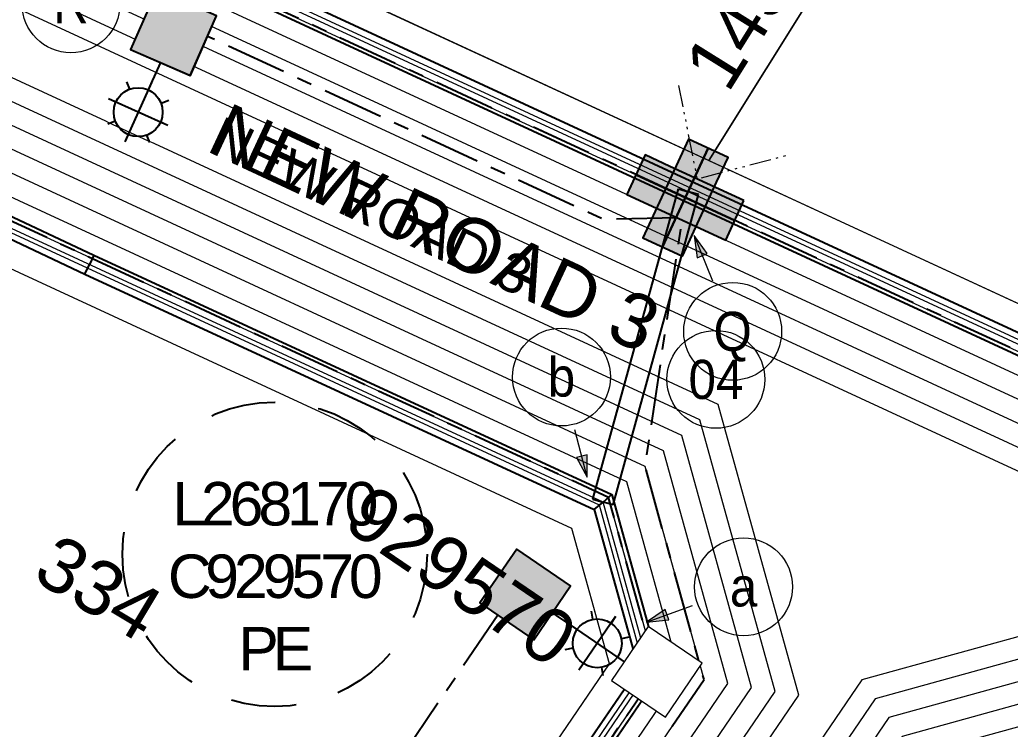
# Model space of a CAD drawing. Header units: metres. Extents: x 264965 to 265706, y 6180501 to 6181430.
# Drawn here: x 265519.85 to 265565.38, y 6181113.31 to 6181145.93 of the extents above; entities that cross this region are included whole.
import ezdxf
from ezdxf.enums import TextEntityAlignment as Align

# ---------------------------------------------------------------- set-up
doc = ezdxf.new("R2010")
doc.units = ezdxf.units.M
for name, pattern in [('Cable Exist UG', [7, 4, -1, 1, -1]), ('Dash', [5, 3, -2]), ('PHANTOM2', [4.45, 2, -0.5, 0.15, -0.5, 0.15, -0.5, 0.15, -0.5])]:
    doc.linetypes.add(name, pattern=pattern)
doc.layers.get('0').update_dxf_attribs({"color": 6})
for name, color, linetype, lineweight in [('_User Miscellaneous1', 30, 'Continuous', 13), ('_User Miscellaneous10', 241, 'Continuous', 13), ('_User Miscellaneous6', 231, 'Continuous', 13), ('_User Miscellaneous8', 196, 'Continuous', 13), ('_User_HV_Exist', 1, 'Continuous', 25), ('_User_LV_Exist', 5, 'Continuous', 25), ('_User_SL_Exist', 4, 'Continuous', 25), ('Cadastre Developer_SP_NEW', 92, 'Continuous', 15)]:
    doc.layers.add(name, color=color, linetype=linetype, lineweight=lineweight)
doc.layers.add('_User Miscellaneous12', color=252, linetype='Continuous', lineweight=13, plot=False, transparency=0.5)
doc.layers.add('UG_Details_SP_MISC', color=7, linetype='Continuous')
doc.styles.add('ARIAL', font='arial.ttf', dxfattribs={"height": 2})
doc.styles.add('COLUMN_LABEL', font='arial.ttf', dxfattribs={"height": 2})
doc.styles.add('POLE_LABEL', font='arial.ttf', dxfattribs={"height": 2})
doc.styles.add('SL_LABEL', font='arial.ttf', dxfattribs={"height": 2})
doc.styles.get("Standard").update_dxf_attribs({"font": 'arial.ttf'})
doc.linetypes.add('Cable 4', pattern='A,4,-0.1,["*",Standard,S=2,R=0,X=0,Y=-1.6],-1.2', length=5.3)

# ---------------------------------------------------------------- blocks, each defined once
blk = doc.blocks.new('PILLAR_EXT')
blk.add_hatch(color=256).paths.add_polyline_path([(-2.5, 1), (-2.5, -1), (2.5, -1), (2.5, 1)])
for p, q in [((0, 1), (0, -1)), ((-2.5, 0), (2.5, 0))]:
    blk.add_line(p, q)
at = {"ltscale": 10}
blk.add_line((2.5, 0), (-2.5, 0), dxfattribs=at)
blk.add_lwpolyline([(-2.5, -1), (-1.25, -1), (1.25, -1), (2.5, -1), (2.5, 1), (-2.5, 1)], close=True)
at = {"width": 0.9, "flags": 8}
blk.add_attdef('ASSET_NUM', text='', height=2, rotation=90, dxfattribs=at).set_placement((-2, 4), align=Align.MIDDLE_LEFT)
for tag, p, flags in [('OWNED_BY', (0, -0.2), 9), ('STATE', (0, -0.4), 9), ('SUPPORT_TYPE', (0, -0.6), 9), ('USAGE', (0, -0.8), 9), ('LEGEND', (0, -1), 9), ('LOCATION', (0, -1.2), 9), ('NOTES', (0, -1.4), 9), ('STREETNAME', (0, -1.8), 9), ('SUBURB', (0, -2), 1), ('PARENT', (0, -1.6), 9)]:
    blk.add_attdef(tag, p, '', height=0.2, dxfattribs=dict(flags=flags))
blk = doc.blocks.new('*U818')
at = {"width": 0.9, "flags": 8}
blk.add_attdef('ASSET_NUM', text='', height=2, dxfattribs=at).set_placement((4, 2), align=Align.MIDDLE_LEFT)
at = {"flags": 1}
blk.add_attdef('Z', (-2.351, -1.813), '', height=0.2, rotation=270, dxfattribs=at)
at = {"ltscale": 10}
blk.add_wipeout([(-1.786, -1.144), (-1.144, 1.786), (1.786, 1.144), (1.144, -1.786)], dxfattribs=at)
blk.add_lwpolyline([(-1.144, 1.786), (-1.786, -1.144), (1.144, -1.786), (1.786, 1.144)], close=True)
at = {"flags": 9}
for tag, p in [('NOTES', (-2, -1.813)), ('SUBURB', (-1.8, -1.813)), ('STREETNAME', (-1.6, -1.813)), ('LOCATION', (-1.4, -1.813)), ('LEGEND', (-1.2, -1.813)), ('USAGE', (-1, -1.813)), ('STATE', (-0.8, -1.813)), ('OWNED_BY', (-0.6, -1.813)), ('COLUMN_TYPE', (-0.4, -1.813)), ('STREET_CODE', (-0.2, -1.813)), ('STRUCTURE_PLANT_NUMBER', (0.031, -1.813))]:
    blk.add_attdef(tag, text='', height=0.2, rotation=270, dxfattribs=at).set_placement(p, align=Align.MIDDLE_LEFT)
blk = doc.blocks.new('*U206')
at = {"width": 0.9, "flags": 8}
blk.add_attdef('ASSET_NUM', text='', height=2, dxfattribs=at).set_placement((4, 2), align=Align.MIDDLE_LEFT)
at = {"flags": 1}
blk.add_attdef('Z', (-2.351, -1.813), '', height=0.2, rotation=270, dxfattribs=at)
at = {"flags": 9}
for tag, p in [('NOTES', (-2, -1.813)), ('SUBURB', (-1.8, -1.813)), ('STREETNAME', (-1.6, -1.813)), ('LOCATION', (-1.4, -1.813)), ('LEGEND', (-1.2, -1.813)), ('USAGE', (-1, -1.813)), ('STATE', (-0.8, -1.813)), ('OWNED_BY', (-0.6, -1.813)), ('COLUMN_TYPE', (-0.4, -1.813)), ('STREET_CODE', (-0.2, -1.813)), ('STRUCTURE_PLANT_NUMBER', (0.031, -1.813))]:
    blk.add_attdef(tag, text='', height=0.2, rotation=270, dxfattribs=at).set_placement(p, align=Align.MIDDLE_LEFT)
at = {"ltscale": 10}
blk.add_wipeout([(1.512, -1.488), (-1.488, -1.512), (-1.512, 1.488), (1.488, 1.512)], dxfattribs=at)
blk.add_lwpolyline([(-1.488, -1.512), (1.512, -1.488), (1.488, 1.512), (-1.512, 1.488)], close=True)
blk = doc.blocks.new('*U495')
for tag, height, rotation, flags, p in [('LNUMBER', 1, 143.4897, 8, (-3.553, 5.732)), ('LREPLACE', 0.2, 270, 9, (-1.4, 1.4)), ('LTYPEVOCAB', 0.2, 270, 9, (-1.4, 1)), ('LTYPE', 0.2, 270, 9, (-1.4, 1.2)), ('LEGEND', 0.2, 270, 9, (-1.4, 0.8)), ('SUBURB', 0.2, 270, 9, (-1.4, 0.6)), ('STREETNAME', 0.2, 270, 9, (-1.4, 0.4)), ('LOCATION', 0.2, 270, 9, (-1.4, 0.2)), ('LNEW', 0.2, 270, 9, (-6.4, 0)), ('LMASTVOCAB', 0.2, 270, 9, (-6.2, 0)), ('LMAST', 0.2, 270, 9, (-6, 0)), ('LLAMPVOCAB', 0.2, 270, 9, (-5.8, 0)), ('LLAMP', 0.2, 270, 9, (-5.6, 0)), ('LEXIST', 0.2, 270, 9, (-5.4, 0)), ('LCHARGE3PERCENT', 0.2, 270, 9, (-5.2, 0)), ('LCHARGE3', 0.2, 270, 9, (-5, 0)), ('LCHARGE2PERCENT', 0.2, 270, 9, (-4.8, 0)), ('LCHARGE2', 0.2, 270, 9, (-4.6, 0)), ('LCHARGE1PERCENT', 0.2, 270, 9, (-4.4, 0)), ('LCHARGE1', 0.2, 270, 9, (-4.2, 0)), ('LCATEGORY', 0.2, 270, 9, (-4, 0)), ('LBRACKETVOCAB', 0.2, 270, 9, (-3.8, 0)), ('LBRACKET', 0.2, 270, 9, (-3.6, 0)), ('LKINGHEIGHT', 0.2, 270, 9, (-3.4, 0)), ('CREPLACE', 0.2, 270, 9, (-3.2, 0)), ('CREMOVE', 0.2, 270, 9, (-3, 0)), ('CNUMBER', 0.2, 270, 9, (-2.8, 0)), ('CNEW', 0.2, 270, 9, (-2.6, 0)), ('CEXIST', 0.2, 270, 9, (-2.4, 0)), ('USAGE', 0.2, 270, 9, (-2.2, 0)), ('STATE', 0.2, 270, 9, (-2, 0)), ('OWNED_BY', 0.2, 270, 9, (-1.8, 0)), ('ORIENTATION', 0.2, 270, 9, (-1.6, 0)), ('OPERATING_VOLTAGE', 0.2, 270, 9, (-1.4, 0)), ('NOTES', 0.2, 270, 9, (-1.4, 0)), ('NO_PHASES', 0.2, 270, 9, (-1.2, 0)), ('LANTERN_TYPE', 0.2, 270, 9, (-1, 0)), ('LANTERN_PURPOSE', 0.2, 270, 9, (-0.8, 0)), ('CONTROL_TYPE', 0.2, 270, 9, (-0.6, 0)), ('CONSTRUCTED_VOLTAGE', 0.2, 270, 9, (-0.4, 0)), ('MAINTAINED_BY', 0.2, 270, 9, (-1.4, -0.663))]:
    blk.add_attdef(tag, text='', height=height, rotation=rotation, dxfattribs=dict(flags=flags)).set_placement(p, align=Align.MIDDLE_LEFT)
at = {"style": 'SL_LABEL'}
for tag, height, rotation, flags, p in [('ASSET_NUM', 1, 143.4897, 8, (-4.742, 4.125)), ('STREET_CODE', 0.001, 270, 9, (0.001, 0))]:
    blk.add_attdef(tag, text='', height=height, rotation=rotation, dxfattribs=dict(at, flags=flags)).set_placement(p, align=Align.MIDDLE_LEFT)
for tag, p, height, flags in [('OPERATED_BY', (-1.4, -0.407), 0.2, 9), ('Z', (0, 0), 0.001, 1)]:
    blk.add_attdef(tag, p, '', height=height, rotation=270, dxfattribs=dict(flags=flags))
blk.add_wipeout([(-3.093, 4.148), (-1.958, 4.627), (-0.732, 4.5), (-0.253, 3.365), (-0.38, 2.14), (-1.515, 1.66), (-2.74, 1.787), (-3.22, 2.922)])
for p, q in [((-1.958, 4.627), (-1.902, 4.256)), ((-2.629, 1.938), (-0.844, 4.349)), ((-1.067, 4.048), (-0.844, 4.349)), ((-2.64, 3.813), (-2.942, 4.036)), ((-0.531, 2.251), (-2.942, 4.036)), ((-0.253, 3.365), (-0.624, 3.31)), ((-3.22, 2.922), (-2.849, 2.978)), ((1.479, 0.764), (-0.832, 2.474)), ((-2.629, 1.938), (-2.406, 2.24)), ((-1.515, 1.66), (-1.57, 2.031))]:
    blk.add_line(p, q)
blk.add_circle((-1.736, 3.144), 1.125)
at = {"flags": 9}
for tag, p in [('LANTNUMBER', (-1.4, 2.6)), ('LOUTREACH', (-1.4, 2.2)), ('LOUTREACHVOCAB', (-1.4, 2)), ('LRATECODE', (-1.4, 1.8)), ('LREMOVE', (-1.4, 1.6))]:
    blk.add_attdef(tag, text='', height=0.2, rotation=270, dxfattribs=at).set_placement(p, align=Align.MIDDLE_LEFT)
blk = doc.blocks.new('*U497')
for tag, height, rotation, flags, p in [('LANTNUMBER', 0.2, 270, 9, (-1.4, 2.6)), ('LOUTREACH', 0.2, 270, 9, (-1.4, 2.2)), ('LOUTREACHVOCAB', 0.2, 270, 9, (-1.4, 2)), ('LRATECODE', 0.2, 270, 9, (-1.4, 1.8)), ('LREMOVE', 0.2, 270, 9, (-1.4, 1.6)), ('LREPLACE', 0.2, 270, 9, (-1.4, 1.4)), ('LTYPEVOCAB', 0.2, 270, 9, (-1.4, 1)), ('LTYPE', 0.2, 270, 9, (-1.4, 1.2)), ('LEGEND', 0.2, 270, 9, (-1.4, 0.8)), ('SUBURB', 0.2, 270, 9, (-1.4, 0.6)), ('STREETNAME', 0.2, 270, 9, (-1.4, 0.4)), ('LOCATION', 0.2, 270, 9, (-1.4, 0.2)), ('LNEW', 0.2, 270, 9, (-6.4, 0)), ('LMASTVOCAB', 0.2, 270, 9, (-6.2, 0)), ('LMAST', 0.2, 270, 9, (-6, 0)), ('LLAMPVOCAB', 0.2, 270, 9, (-5.8, 0)), ('LLAMP', 0.2, 270, 9, (-5.6, 0)), ('LEXIST', 0.2, 270, 9, (-5.4, 0)), ('LCHARGE3PERCENT', 0.2, 270, 9, (-5.2, 0)), ('LCHARGE3', 0.2, 270, 9, (-5, 0)), ('LCHARGE2PERCENT', 0.2, 270, 9, (-4.8, 0)), ('LCHARGE2', 0.2, 270, 9, (-4.6, 0)), ('LCHARGE1PERCENT', 0.2, 270, 9, (-4.4, 0)), ('LCHARGE1', 0.2, 270, 9, (-4.2, 0)), ('LCATEGORY', 0.2, 270, 9, (-4, 0)), ('LBRACKETVOCAB', 0.2, 270, 9, (-3.8, 0)), ('LBRACKET', 0.2, 270, 9, (-3.6, 0)), ('LKINGHEIGHT', 0.2, 270, 9, (-3.4, 0)), ('CREPLACE', 0.2, 270, 9, (-3.2, 0)), ('CREMOVE', 0.2, 270, 9, (-3, 0)), ('CNUMBER', 0.2, 270, 9, (-2.8, 0)), ('CNEW', 0.2, 270, 9, (-2.6, 0)), ('CEXIST', 0.2, 270, 9, (-2.4, 0)), ('USAGE', 0.2, 270, 9, (-2.2, 0)), ('STATE', 0.2, 270, 9, (-2, 0)), ('OWNED_BY', 0.2, 270, 9, (-1.8, 0)), ('ORIENTATION', 0.2, 270, 9, (-1.6, 0)), ('OPERATING_VOLTAGE', 0.2, 270, 9, (-1.4, 0)), ('NOTES', 0.2, 270, 9, (-1.4, 0)), ('NO_PHASES', 0.2, 270, 9, (-1.2, 0)), ('LANTERN_TYPE', 0.2, 270, 9, (-1, 0)), ('LANTERN_PURPOSE', 0.2, 270, 9, (-0.8, 0)), ('CONTROL_TYPE', 0.2, 270, 9, (-0.6, 0)), ('CONSTRUCTED_VOLTAGE', 0.2, 270, 9, (-0.4, 0)), ('MAINTAINED_BY', 0.2, 270, 9, (-1.4, -0.663)), ('LNUMBER', 1, 245.8638, 8, (-28.47, -30.498))]:
    blk.add_attdef(tag, text='', height=height, rotation=rotation, dxfattribs=dict(flags=flags)).set_placement(p, align=Align.MIDDLE_LEFT)
for tag, p, height, flags in [('OPERATED_BY', (-1.4, -0.407), 0.2, 9), ('Z', (0, 0), 0.001, 1)]:
    blk.add_attdef(tag, p, '', height=height, rotation=270, dxfattribs=dict(flags=flags))
at = {"style": 'SL_LABEL'}
for tag, height, rotation, flags, p in [('STREET_CODE', 0.001, 270, 9, (0.001, 0)), ('ASSET_NUM', 1, 245.8638, 8, (-26.645, -31.316))]:
    blk.add_attdef(tag, text='', height=height, rotation=rotation, dxfattribs=dict(at, flags=flags)).set_placement(p, align=Align.MIDDLE_LEFT)
blk.add_wipeout([(-27.021, -29.71), (-27.733, -28.704), (-27.871, -27.48), (-26.865, -26.768), (-25.641, -26.63), (-24.929, -27.635), (-24.791, -28.86), (-25.797, -29.571)])
for p, q in [((-24.696, -24.519), (-25.871, -27.143)), ((-25.718, -26.801), (-26.945, -29.538)), ((-26.865, -26.768), (-26.732, -27.118)), ((-27.358, -27.71), (-27.7, -27.556)), ((-24.962, -28.783), (-27.7, -27.556)), ((-24.929, -27.635), (-25.28, -27.769)), ((-27.733, -28.704), (-27.382, -28.57)), ((-24.962, -28.783), (-25.304, -28.63)), ((-26.791, -29.196), (-26.945, -29.538)), ((-25.797, -29.571), (-25.93, -29.221))]:
    blk.add_line(p, q)
blk.add_circle((-26.331, -28.17), 1.125)
blk = doc.blocks.new('*U454')
h = blk.add_hatch(color=256)
h.dxf.hatch_style = 1
h.paths.add_polyline_path([(3.75, -0.243), (3.685, -0.738), (4.709, -0.621)])
blk.add_line((4.709, -0.621), (2.479, -0.327))
at = {"flags": 128}
blk.add_lwpolyline([(3.75, -0.243), (3.685, -0.738), (4.709, -0.621), (3.75, -0.243)], dxfattribs=at)
blk.add_circle((0, 0), 2.25)
at = {"width": 0.9}
blk.add_attdef('CODE', text='', height=1.8, dxfattribs=at).set_placement((0, 0), align=Align.MIDDLE_CENTER)
at = {"flags": 1}
blk.add_attdef('Z', (0, 0), '', height=0.2, dxfattribs=at)
blk = doc.blocks.new('*U455')
h = blk.add_hatch(color=256)
h.dxf.hatch_style = 1
h.paths.add_polyline_path([(0.06, -3.758), (-0.439, -3.733), (-0.24, -4.744)])
blk.add_line((-0.24, -4.744), (-0.126, -2.497))
at = {"flags": 128}
blk.add_lwpolyline([(0.06, -3.758), (-0.439, -3.733), (-0.24, -4.744), (0.06, -3.758)], dxfattribs=at)
blk.add_circle((0, 0), 2.25)
at = {"width": 0.9}
blk.add_attdef('CODE', text='', height=1.8, dxfattribs=at).set_placement((0, 0), align=Align.MIDDLE_CENTER)
at = {"flags": 1}
blk.add_attdef('Z', (0, 0), '', height=0.2, dxfattribs=at)
blk = doc.blocks.new('*U460')
h = blk.add_hatch(color=256)
h.dxf.hatch_style = 1
h.paths.add_polyline_path([(0.371, 3.74), (0.864, 3.658), (0.782, 4.685)])
blk.add_line((0.782, 4.685), (0.411, 2.466))
at = {"flags": 128}
blk.add_lwpolyline([(0.371, 3.74), (0.864, 3.658), (0.782, 4.685), (0.371, 3.74)], dxfattribs=at)
blk.add_circle((0, 0), 2.25)
at = {"width": 0.9}
blk.add_attdef('CODE', text='', height=1.8, dxfattribs=at).set_placement((0, 0), align=Align.MIDDLE_CENTER)
at = {"flags": 1}
blk.add_attdef('Z', (0, 0), '', height=0.2, dxfattribs=at)
blk = doc.blocks.new('*U851')
h = blk.add_hatch(color=256)
h.dxf.hatch_style = 1
h.paths.add_polyline_path([(-3.687, 0.73), (-3.557, 1.213), (-4.588, 1.231)])
blk.add_line((-4.588, 1.231), (-2.415, 0.648))
at = {"flags": 128}
blk.add_lwpolyline([(-3.687, 0.73), (-3.557, 1.213), (-4.588, 1.231), (-3.687, 0.73)], dxfattribs=at)
blk.add_circle((0, 0), 2.25)
at = {"width": 0.9}
blk.add_attdef('CODE', text='', height=1.8, dxfattribs=at).set_placement((0, 0), align=Align.MIDDLE_CENTER)
at = {"flags": 1}
blk.add_attdef('Z', (0, 0), '', height=0.2, dxfattribs=at)
blk = doc.blocks.new('*U852')
blk.add_circle((0, 0), 2.25)
at = {"width": 0.9}
blk.add_attdef('CODE', text='', height=1.8, dxfattribs=at).set_placement((0, 0), align=Align.MIDDLE_CENTER)
at = {"flags": 1}
blk.add_attdef('Z', (0, 0), '', height=0.2, dxfattribs=at)
blk = doc.blocks.new('COLUMN_EXT')
blk.add_hatch(color=256).paths.add_polyline_path([(1.5, -1.5), (1.5, 1.5), (-1.5, 1.5), (-1.5, -1.5)])
blk.add_lwpolyline([(1.5, 1.5), (-1.5, 1.5), (-1.5, -1.5), (1.5, -1.5)], close=True)
at = {"flags": 1}
blk.add_attdef('Z', (-1.813, 2.351), '', height=0.2, rotation=180, dxfattribs=at)
at = {"flags": 9}
for tag, p in [('SUBURB', (-1.813, 1.8)), ('NOTES', (-1.813, 2)), ('STREETNAME', (-1.813, 1.6)), ('LOCATION', (-1.813, 1.4)), ('LEGEND', (-1.813, 1.2)), ('USAGE', (-1.813, 1)), ('COLUMN_TYPE', (-1.813, 0.4)), ('OWNED_BY', (-1.813, 0.6)), ('STATE', (-1.813, 0.8))]:
    blk.add_attdef(tag, text='', height=0.2, rotation=180, dxfattribs=at).set_placement(p, align=Align.MIDDLE_LEFT)
for tag, style, p in [('STRUCTURE_PLANT_NUMBER', 'POLE_LABEL', (-1.813, -0.031)), ('STREET_CODE', 'COLUMN_LABEL', (-1.813, 0.2))]:
    blk.add_attdef(tag, text='', height=0.2, rotation=180, dxfattribs=dict(at, style=style)).set_placement(p, align=Align.MIDDLE_LEFT)
at = {"style": 'COLUMN_LABEL', "width": 0.9, "flags": 8}
blk.add_attdef('ASSET_NUM', text='', height=2, rotation=270, dxfattribs=at).set_placement((2, -4), align=Align.MIDDLE_LEFT)
blk = doc.blocks.new('*U512')
blk.add_hatch(color=256).paths.add_polyline_path([(2.419, -1.183), (2.567, 0.812), (-2.419, 1.183), (-2.567, -0.812)])
for p, q in [((-0.074, -0.997), (0.074, 0.997)), ((2.493, -0.186), (-2.493, 0.186))]:
    blk.add_line(p, q)
at = {"ltscale": 10}
blk.add_line((-2.493, 0.186), (2.493, -0.186), dxfattribs=at)
blk.add_lwpolyline([(2.567, 0.812), (1.321, 0.904), (-1.172, 1.09), (-2.419, 1.183), (-2.567, -0.812), (2.419, -1.183)], close=True)
at = {"width": 0.9, "flags": 8}
blk.add_attdef('ASSET_NUM', text='', height=2, rotation=90, dxfattribs=at).set_placement((-4.116, 45.984), align=Align.MIDDLE_LEFT)
for tag, p, flags in [('OWNED_BY', (-2.116, 41.784), 9), ('STATE', (-2.116, 41.584), 9), ('SUPPORT_TYPE', (-2.116, 41.384), 9), ('USAGE', (-2.116, 41.184), 9), ('LEGEND', (-2.116, 40.984), 9), ('LOCATION', (-2.116, 40.784), 9), ('NOTES', (-2.116, 40.584), 9), ('PARENT', (-2.116, 40.384), 9), ('STREETNAME', (-2.116, 40.184), 9), ('SUBURB', (-2.116, 39.984), 1)]:
    blk.add_attdef(tag, p, '', height=0.2, dxfattribs=dict(flags=flags))

msp = doc.modelspace()

# ---------------------------------------------------------------- linework, layer by layer
at = {"layer": '_User Miscellaneous1', "ltscale": 0.5}
for p, q in [((265520.634, 6181152.44), (265590.89, 6181119.902)), ((265520.224, 6181151.572), (265590.478, 6181119.034)), ((265509.924, 6181141.373), (265523.255, 6181135.107)), ((265509.499, 6181140.511), (265522.849, 6181134.237)), ((265546.199, 6181123.876), (265550.124, 6181138.147)), ((265547.125, 6181123.621), (265551.05, 6181137.892)), ((265550.124, 6181138.147), (265550.587, 6181138.02)), ((265551.05, 6181137.892), (265550.587, 6181138.02)), ((265523.255, 6181135.107), (265523.052, 6181134.672)), ((265523.255, 6181135.107), (265547.065, 6181124.091)), ((265522.849, 6181134.237), (265523.052, 6181134.672)), ((265522.849, 6181134.237), (265546.259, 6181123.406)), ((265546.199, 6181123.876), (265546.662, 6181123.748)), ((265546.259, 6181123.406), (265546.662, 6181123.748)), ((265547.065, 6181124.091), (265546.662, 6181123.748)), ((265547.125, 6181123.621), (265546.662, 6181123.748)), ((265547.065, 6181124.091), (265549.327, 6181115.912)), ((265546.259, 6181123.406), (265548.284, 6181116.085)), ((265548.284, 6181116.085), (265512.451, 6181063.466)), ((265548.284, 6181116.085), (265548.805, 6181115.998)), ((265549.327, 6181115.912), (265548.805, 6181115.998)), ((265549.327, 6181115.912), (265513.24, 6181062.919))]:
    msp.add_line(p, q, dxfattribs=at)
at = {"layer": '_User Miscellaneous1', "linetype": 'PHANTOM2', "ltscale": 0.5, "flags": 128}
msp.add_lwpolyline([(265550.135, 6181142.911), (265550.984, 6181138.607), (265555.224, 6181139.731)], dxfattribs=at)
at = {"layer": '_User_LV_Exist', "linetype": 'Cable Exist UG', "ltscale": 0.7, "transparency": 33554687, "flags": 128}
for points in [[(265550.45, 6181137.752), (265521.182, 6181151.293, -0.021022), (265506.723, 6181158.726, -0.020004)], [(265536.794, 6181097.693, -0.003403), (265549.132, 6181115.944), (265546.914, 6181123.962), (265515.308, 6181138.585, -0.043677), (265483.995, 6181156.54, -0.037513)], [(265600.643, 6181113.823, 0.034819), (265592.484, 6181118.305), (265550.45, 6181137.752)], [(265490.269, 6181033.254, -0.309032), (265496.622, 6181045.211), (265499.873, 6181044.783, 0.114917), (265510.184, 6181055.276), (265514.545, 6181061.602), (265551.306, 6181115.584), (265548.595, 6181125.388), (265550.295, 6181136.722)]]:
    msp.add_lwpolyline(points, format="xyb", dxfattribs=at)
at = {"layer": '_User_SL_Exist', "linetype": 'Cable Exist UG', "ltscale": 0.7, "transparency": 33554687, "flags": 128}
for points in [[(265550.084, 6181136.82), (265546.661, 6181136.751), (265528.481, 6181145.162)], [(265541.83, 6181118.547), (265533.719, 6181106.636), (265535.905, 6181098.298)]]:
    msp.add_lwpolyline(points, dxfattribs=at)
at = {"layer": '_User_SL_Exist', "linetype": 'Dash'}
msp.add_circle((265531.57, 6181121.35), 7, dxfattribs=at)
at = {"layer": 'Cadastre Developer_SP_NEW', "transparency": 33554687, "flags": 128}
for points in [[(265572.369, 6181172.828), (265551.186, 6181185.53), (265528.928, 6181149.913), (265551.518, 6181139.462)], [(265595.098, 6181159.2), (265572.369, 6181172.828), (265551.518, 6181139.462), (265575.755, 6181128.248)]]:
    msp.add_lwpolyline(points, close=True, dxfattribs=at)
at = {"layer": 'UG_Details_SP_MISC', "ltscale": 0.5}
for p, q in [((265520.634, 6181152.44), (265590.89, 6181119.902)), ((265520.224, 6181151.572), (265590.478, 6181119.034)), ((265509.924, 6181141.373), (265523.255, 6181135.107)), ((265509.499, 6181140.511), (265522.849, 6181134.237)), ((265546.199, 6181123.876), (265550.124, 6181138.147)), ((265547.125, 6181123.621), (265551.05, 6181137.892)), ((265550.124, 6181138.147), (265550.587, 6181138.02)), ((265551.05, 6181137.892), (265550.587, 6181138.02)), ((265523.255, 6181135.107), (265523.052, 6181134.672)), ((265523.255, 6181135.107), (265547.065, 6181124.091)), ((265522.849, 6181134.237), (265523.052, 6181134.672)), ((265522.849, 6181134.237), (265546.259, 6181123.406)), ((265546.199, 6181123.876), (265546.662, 6181123.748)), ((265546.259, 6181123.406), (265546.662, 6181123.748)), ((265547.065, 6181124.091), (265546.662, 6181123.748)), ((265547.125, 6181123.621), (265546.662, 6181123.748)), ((265547.065, 6181124.091), (265549.327, 6181115.912)), ((265546.259, 6181123.406), (265548.284, 6181116.085)), ((265548.284, 6181116.085), (265512.451, 6181063.466)), ((265548.284, 6181116.085), (265548.805, 6181115.998)), ((265549.327, 6181115.912), (265548.805, 6181115.998)), ((265549.327, 6181115.912), (265513.24, 6181062.919))]:
    msp.add_line(p, q, dxfattribs=at)

# ---------------------------------------------------------------- block references
at = {"layer": '_User Miscellaneous1', "ltscale": 0.5}
ref = msp.add_blockref('PILLAR_EXT', (265550.45, 6181137.752), dxfattribs=dict(at, rotation=65.17195385348805))
ref.add_attrib('ASSET_NUM', '145079', dxfattribs={"layer": '0', "height": 2.5, "rotation": 57.9971}).set_placement((265551.338, 6181143.166), align=Align.MIDDLE_LEFT)
at = {"layer": '_User Miscellaneous1', "ltscale": 0.5, "rotation": 339.4297732104962}
msp.add_blockref('*U512', (265550.45, 6181137.752), dxfattribs=at)
at = {"layer": '_User Miscellaneous6', "transparency": 33554687}
ref = msp.add_blockref('*U852', (265551.849, 6181129.391), dxfattribs=dict(at, rotation=119.3988901699086))
ref.add_attrib('CODE', '04', dxfattribs={"layer": '0', "height": 1.8, "width": 0.9}).set_placement((265551.849, 6181129.391), align=Align.MIDDLE_CENTER)
at = {"layer": '_User Miscellaneous8', "transparency": 33554687}
ref = msp.add_blockref('*U454', (265552.62, 6181131.6), dxfattribs=dict(at, rotation=119.3988901699086))
ref.add_attrib('CODE', 'Q', dxfattribs={"layer": '0', "height": 1.8, "width": 0.9}).set_placement((265552.62, 6181131.6), align=Align.MIDDLE_CENTER)
ref = msp.add_blockref('*U851', (265544.75, 6181129.5), dxfattribs=dict(at, rotation=119.3988901699086))
ref.add_attrib('CODE', 'b', dxfattribs={"layer": '0', "height": 1.8, "width": 0.9}).set_placement((265544.75, 6181129.5), align=Align.MIDDLE_CENTER)
at = {"layer": '_User_LV_Exist', "ltscale": 0.5}
ref = msp.add_blockref('PILLAR_EXT', (265550.45, 6181137.752), dxfattribs=dict(at, rotation=65.17195385348805))
ref.add_attrib('ASSET_NUM', '145079', dxfattribs={"layer": '0', "height": 2.5, "rotation": 57.9971}).set_placement((265551.338, 6181143.166), align=Align.MIDDLE_LEFT)
at = {"layer": '_User_LV_Exist', "ltscale": 0.5, "rotation": 339.4297732104962}
msp.add_blockref('*U512', (265550.45, 6181137.752), dxfattribs=at)

# ---------------------------------------------------------------- texts
at = {"layer": '_User Miscellaneous1'}
msp.add_text('NEW ROAD 3', height=2.5, rotation=335.0126, dxfattribs=at).set_placement((265528.404, 6181139.901))
at = {"layer": '_User_HV_Exist'}
msp.add_text('NEW ROAD 3', height=1.8, rotation=335.0126, dxfattribs=at).set_placement((265528.404, 6181139.901))
at = {"layer": '_User_LV_Exist'}
msp.add_text('NEW ROAD 3', height=1.8, rotation=335.0126, dxfattribs=at).set_placement((265528.404, 6181139.901))
at = {"layer": '_User_SL_Exist', "insert": (265531.479, 6181120.339), "char_height": 2, "attachment_point": 5}
msp.add_mtext('{\\T0.8;L268170\\PC929570\\PPE}', dxfattribs=at)
at = {"layer": 'Cadastre Developer_SP_NEW', "transparency": 33554687, "style": 'ARIAL'}
msp.add_text('334', height=2.5, rotation=329.1269, dxfattribs=at).set_placement((265520.349, 6181120.239))

# ---------------------------------------------------------------- next in the draw order: block references
at = {"layer": '_User_SL_Exist', "linetype": 'Cable 4'}
msp.add_blockref('*U497', (265551.625, 6181169.849), dxfattribs=at)
at = {"layer": '_User_SL_Exist', "linetype": 'Cable 4', "rotation": 182.2559773367313}
msp.add_blockref('*U495', (265544.535, 6181120.327), dxfattribs=at)

# ---------------------------------------------------------------- next in the draw order: linework, layer by layer
at = {"layer": '_User Miscellaneous10'}
msp.add_lwpolyline([(265543.649, 6180816.081), (265580.425, 6180918.972, -0.015877), (265587.101, 6180935.908), (265627.721, 6181030.198, 0.406457), (265593.324, 6181120.12), (265522.022, 6181153.108, -0.098454), (265461.652, 6181197.04, 0.182856), (265352.412, 6181246.557), (265276.859, 6181251.306), (265272.183, 6181256.61), (265273.875, 6181283.538, 0.288476), (265261.897, 6181305.52), (265219.487, 6181329.251, -0.112599), (265210.289, 6181337.071, 0.162091), (265204.42, 6181342.816), (265196.512, 6181347.24)], format="xyb", dxfattribs=at)
msp.add_lwpolyline([(265578.622, 6180961.721), (265611.19, 6181037.319, 0.406457), (265585.766, 6181103.784), (265570.869, 6181110.676), (265563.517, 6181108.642), (265520.892, 6181046.049, 0.123106), (265516.114, 6181033.077, -1.666667), (265495.693, 6181046.983, 0.123106), (265506.014, 6181056.181), (265546.957, 6181116.304), (265545.233, 6181122.536), (265514.468, 6181136.77, -0.064244), (265469.198, 6181165.256), (265461.475, 6181164.413), (265388.328, 6181070.428, 0.070413), (265364.483, 6181028.856), (265372.251, 6181015.535), (265433.189, 6181005.08, -0.047314), (265489.51, 6180989.829), (265571.962, 6180958.886)], format="xyb", close=True, dxfattribs=at)
at = {"layer": '_User Miscellaneous12', "color": 4, "transparency": 33554534}
msp.add_lwpolyline([(265542.236, 6180816.586), (265579.012, 6180919.477, -0.015877), (265585.724, 6180936.503), (265626.343, 6181030.791, 0.406457), (265592.694, 6181118.759), (265521.392, 6181151.747, -0.098417), (265460.569, 6181196.002, 0.182811), (265352.317, 6181245.06), (265276.145, 6181249.848), (265270.647, 6181256.084), (265272.378, 6181283.632, 0.288476), (265261.165, 6181304.211), (265218.774, 6181327.932, -0.113559), (265209.009, 6181336.278, 0.165698), (265203.725, 6181341.485), (265195.779, 6181345.931)], format="xyb", dxfattribs=at)
at = {"layer": '_User Miscellaneous12', "color": 5, "transparency": 33554534}
for points in [[(265541.765, 6180816.754), (265578.541, 6180919.645, -0.015877), (265585.264, 6180936.701), (265625.884, 6181030.989, 0.406457), (265592.484, 6181118.305), (265521.182, 6181151.293, -0.098404), (265460.208, 6181195.656, 0.182796), (265352.286, 6181244.561), (265275.907, 6181249.362), (265270.135, 6181255.908), (265271.879, 6181283.664, 0.288476), (265260.921, 6181303.775), (265218.536, 6181327.492, -0.113878), (265208.581, 6181336.016, 0.167045), (265203.495, 6181341.041), (265195.535, 6181345.495)], [(265539.882, 6180817.428), (265576.658, 6180920.318, -0.015877), (265583.428, 6180937.493), (265624.047, 6181031.78, 0.406457), (265591.644, 6181116.49), (265520.343, 6181149.478, -0.098355), (265458.765, 6181194.271, 0.182735), (265352.159, 6181242.565), (265274.955, 6181247.418), (265268.087, 6181255.207), (265269.883, 6181283.789, 0.288476), (265259.944, 6181302.029), (265217.584, 6181325.733, -0.115166), (265206.861, 6181334.979, 0.17342), (265202.575, 6181339.264), (265194.559, 6181343.75)], [(265537.999, 6180818.101), (265574.775, 6180920.991, -0.015877), (265581.592, 6180938.285), (265622.211, 6181032.571, 0.406457), (265590.805, 6181114.674), (265519.503, 6181147.663, -0.098306), (265457.322, 6181192.885, 0.182673), (265352.033, 6181240.569), (265274.002, 6181245.474), (265266.039, 6181254.506), (265267.887, 6181283.915, 0.288476), (265258.967, 6181300.284), (265216.632, 6181323.974, -0.116502), (265205.126, 6181333.966, 0.182178), (265201.662, 6181337.483), (265193.582, 6181342.004)]]:
    msp.add_lwpolyline(points, format="xyb", dxfattribs=at)
at = {"layer": '_User Miscellaneous12', "color": 6, "transparency": 33554534}
msp.add_lwpolyline([(265542.048, 6180816.653), (265578.824, 6180919.544, -0.015877), (265585.54, 6180936.582), (265626.16, 6181030.87, 0.406457), (265592.61, 6181118.577), (265521.308, 6181151.565, -0.098412), (265460.425, 6181195.863, 0.182805), (265352.305, 6181244.86), (265276.05, 6181249.654), (265270.442, 6181256.014), (265272.179, 6181283.645, 0.288476), (265261.067, 6181304.036), (265218.679, 6181327.756, -0.113686), (265208.838, 6181336.173, 0.166227), (265203.633, 6181341.308), (265195.682, 6181345.757)], format="xyb", dxfattribs=at)
at = {"layer": '_User Miscellaneous12', "color": 1, "transparency": 33554534}
for points in [[(265540.824, 6180817.091), (265577.6, 6180919.982, -0.015877), (265584.346, 6180937.097), (265624.966, 6181031.384, 0.406457), (265592.064, 6181117.397), (265520.762, 6181150.386, -0.09838), (265459.487, 6181194.963, 0.182766), (265352.222, 6181243.563), (265275.431, 6181248.39), (265269.111, 6181255.558), (265270.881, 6181283.726, 0.288476), (265260.432, 6181302.902), (265218.06, 6181326.612, -0.114519), (265207.723, 6181335.495, 0.17001), (265203.034, 6181340.153), (265195.047, 6181344.622)], [(265538.94, 6180817.764), (265575.716, 6180920.655, -0.015877), (265582.51, 6180937.889), (265623.129, 6181032.176, 0.406457), (265591.225, 6181115.582), (265519.923, 6181148.571, -0.09833), (265458.043, 6181193.578, 0.182704), (265352.096, 6181241.567), (265274.479, 6181246.446), (265267.063, 6181254.856), (265268.885, 6181283.852, 0.288476), (265259.456, 6181301.157), (265217.108, 6181324.853, -0.115825), (265205.996, 6181334.469, 0.177409), (265202.117, 6181338.374), (265194.07, 6181342.877)], [(265537.057, 6180818.437), (265573.833, 6180921.328, -0.015877), (265580.673, 6180938.681), (265621.292, 6181032.967, 0.406457), (265590.385, 6181113.767), (265519.083, 6181146.755, -0.098282), (265456.601, 6181192.192, 0.182642), (265351.969, 6181239.571), (265273.526, 6181244.502), (265265.015, 6181254.155), (265266.889, 6181283.977, 0.288476), (265258.479, 6181299.411), (265216.155, 6181323.095, -0.117205), (265204.251, 6181333.47, 0.188045), (265201.208, 6181336.591), (265193.094, 6181341.132)]]:
    msp.add_lwpolyline(points, format="xyb", dxfattribs=at)
at = {"layer": '_User Miscellaneous12', "color": 5, "transparency": 33554534}
for points in [[(265584.702, 6180955.615), (265618.537, 6181034.154, 0.406457), (265589.125, 6181111.044), (265571.565, 6181119.168), (265558.556, 6181115.571), (265514.279, 6181050.552, 0.123106), (265508.161, 6181033.938, -1.666667), (265499.409, 6181039.898, 0.123106), (265512.626, 6181051.678), (265555.655, 6181114.864), (265551.956, 6181128.241), (265517.827, 6181144.031, -0.068428), (265471.725, 6181173.579), (265457.241, 6181171.999), (265382.015, 6181075.342, 0.075943), (265355.633, 6181028.152), (265367.22, 6181008.281), (265431.836, 6180997.196, -0.047314), (265486.699, 6180982.339), (265572.15, 6180950.27)], [(265583.182, 6180957.141), (265616.7, 6181034.945, 0.406457), (265588.285, 6181109.229), (265571.391, 6181117.045), (265559.796, 6181113.839), (265515.932, 6181049.426, 0.123106), (265510.149, 6181033.723, -1.666667), (265498.48, 6181041.669, 0.123106), (265510.973, 6181052.804), (265553.481, 6181115.224), (265550.276, 6181126.815), (265516.988, 6181142.216, -0.067357), (265471.085, 6181171.498), (265458.3, 6181170.102), (265383.593, 6181074.113, 0.074598), (265357.841, 6181028.337), (265368.478, 6181010.094), (265432.175, 6180999.167, -0.047314), (265487.401, 6180984.211), (265572.103, 6180952.424)], [(265581.662, 6180958.668), (265614.863, 6181035.737, 0.406457), (265587.446, 6181107.414), (265571.217, 6181114.922), (265561.037, 6181112.107), (265517.586, 6181048.301, 0.123106), (265512.137, 6181033.507, -1.666667), (265497.551, 6181043.44, 0.123106), (265509.32, 6181053.929), (265551.306, 6181115.584), (265548.595, 6181125.388), (265516.148, 6181140.4, -0.066303), (265470.451, 6181169.417), (265459.358, 6181168.206), (265385.171, 6181072.885, 0.073228), (265360.051, 6181028.516), (265369.736, 6181011.908), (265432.513, 6181001.138, -0.047314), (265488.104, 6180986.084), (265572.056, 6180954.578)], [(265580.142, 6180960.194), (265613.026, 6181036.528, 0.406457), (265586.606, 6181105.599), (265571.043, 6181112.799), (265562.277, 6181110.375), (265519.239, 6181047.175, 0.123106), (265514.126, 6181033.292, -1.666667), (265496.622, 6181045.211, 0.123106), (265507.667, 6181055.055), (265549.132, 6181115.944), (265546.914, 6181123.962), (265515.308, 6181138.585, -0.065266), (265469.822, 6181167.336), (265460.417, 6181166.309), (265386.749, 6181071.656, 0.071833), (265362.265, 6181028.689), (265370.993, 6181013.721), (265432.851, 6181003.109, -0.047314), (265488.807, 6180987.956), (265572.009, 6180956.732)]]:
    msp.add_lwpolyline(points, format="xyb", close=True, dxfattribs=at)
at = {"layer": '_User Miscellaneous12', "color": 1, "transparency": 33554534}
for points in [[(265583.942, 6180956.378), (265617.619, 6181034.55, 0.406457), (265588.705, 6181110.137), (265571.478, 6181118.107), (265559.176, 6181114.705), (265515.106, 6181049.989, 0.123106), (265509.155, 6181033.83, -1.666667), (265498.944, 6181040.783, 0.123106), (265511.8, 6181052.241), (265554.568, 6181115.044), (265551.116, 6181127.528), (265517.408, 6181143.123, -0.06789), (265471.404, 6181172.539), (265457.771, 6181171.05), (265382.804, 6181074.727, 0.075273), (265356.736, 6181028.245), (265367.849, 6181009.188), (265432.005, 6180998.181, -0.047314), (265487.05, 6180983.275), (265572.126, 6180951.347)], [(265582.422, 6180957.904), (265615.782, 6181035.341, 0.406457), (265587.865, 6181108.321), (265571.304, 6181115.984), (265560.416, 6181112.973), (265516.759, 6181048.864, 0.123106), (265511.143, 6181033.615, -1.666667), (265498.016, 6181042.555, 0.123106), (265510.147, 6181053.367), (265552.394, 6181115.404), (265549.435, 6181126.102), (265516.568, 6181141.308, -0.066828), (265470.768, 6181170.457), (265458.829, 6181169.154), (265384.382, 6181073.499, 0.073916), (265358.946, 6181028.427), (265369.107, 6181011.001), (265432.344, 6181000.152, -0.047314), (265487.753, 6180985.147), (265572.079, 6180953.501)], [(265580.902, 6180959.431), (265613.945, 6181036.132, 0.406457), (265587.026, 6181106.506), (265571.13, 6181113.861), (265561.657, 6181111.241), (265518.412, 6181047.738, 0.123106), (265513.131, 6181033.4, -1.666667), (265497.087, 6181044.326, 0.123106), (265508.494, 6181054.492), (265550.219, 6181115.764), (265547.755, 6181124.675), (265515.728, 6181139.493, -0.065782), (265470.136, 6181168.376), (265459.888, 6181167.258), (265385.96, 6181072.271, 0.072534), (265361.158, 6181028.603), (265370.364, 6181012.815), (265432.682, 6181002.124, -0.047314), (265488.456, 6180987.02), (265572.032, 6180955.655)]]:
    msp.add_lwpolyline(points, format="xyb", close=True, dxfattribs=at)
at = {"layer": '_User Miscellaneous12', "color": 6, "transparency": 33554534}
msp.add_lwpolyline([(265579.914, 6180960.423), (265612.751, 6181036.647, 0.406457), (265586.48, 6181105.326), (265571.017, 6181112.48), (265562.463, 6181110.115), (265519.487, 6181047.006, 0.123106), (265514.424, 6181033.26, -1.666667), (265496.483, 6181045.477, 0.123106), (265507.419, 6181055.224), (265548.805, 6181115.998), (265546.662, 6181123.748), (265515.182, 6181138.313, -0.065111), (265469.728, 6181167.024), (265460.576, 6181166.025), (265386.986, 6181071.472, 0.071622), (265362.598, 6181028.715), (265371.182, 6181013.993), (265432.902, 6181003.405, -0.047314), (265488.912, 6180988.237), (265572.002, 6180957.055)], format="xyb", close=True, dxfattribs=at)
at = {"layer": '_User Miscellaneous12', "color": 4, "transparency": 33554534}
msp.add_lwpolyline([(265579.762, 6180960.576), (265612.567, 6181036.726, 0.406457), (265586.396, 6181105.145), (265571, 6181112.268), (265562.587, 6181109.942), (265519.652, 6181046.894, 0.123106), (265514.623, 6181033.238, -1.666667), (265496.39, 6181045.654, 0.123106), (265507.254, 6181055.337), (265548.588, 6181116.034), (265546.494, 6181123.606), (265515.098, 6181138.131, -0.065009), (265469.666, 6181166.816), (265460.681, 6181165.835), (265387.144, 6181071.349, 0.071481), (265362.82, 6181028.732), (265371.308, 6181014.175), (265432.935, 6181003.602, -0.047314), (265488.983, 6180988.424), (265571.997, 6180957.27)], format="xyb", close=True, dxfattribs=at)
at = {"layer": 'Cadastre Developer_SP_NEW', "transparency": 33554687}
msp.add_lwpolyline([(265514.468, 6181136.77, -0.014722), (265503.458, 6181142.263), (265493.284, 6181127.323), (265535.079, 6181098.861), (265546.957, 6181116.304), (265545.233, 6181122.536)], format="xyb", close=True, dxfattribs=at)

# ---------------------------------------------------------------- next in the draw order: block references
at = {"layer": '_User Miscellaneous1', "ltscale": 0.5, "rotation": 55.74564175677985}
msp.add_blockref('COLUMN_EXT', (265549.132, 6181115.944), dxfattribs=at)
at = {"layer": '_User Miscellaneous8', "transparency": 33554687}
ref = msp.add_blockref('*U455', (265522.204, 6181146.66), dxfattribs=dict(at, rotation=119.3988901699086))
ref.add_attrib('CODE', 'R', dxfattribs={"layer": '0', "height": 1.8, "width": 0.9}).set_placement((265522.204, 6181146.66), align=Align.MIDDLE_CENTER)
ref = msp.add_blockref('*U460', (265553.121, 6181119.85), dxfattribs=dict(at, rotation=119.3988901699086))
ref.add_attrib('CODE', 'a', dxfattribs={"layer": '0', "height": 1.8, "width": 0.9}).set_placement((265553.121, 6181119.85), align=Align.MIDDLE_CENTER)

# ---------------------------------------------------------------- next in the draw order: block references
at = {"layer": '_User_SL_Exist', "rotation": 335.8473455290711}
msp.add_blockref('*U206', (265526.92, 6181145.337), dxfattribs=at)
at = {"layer": '_User_SL_Exist', "ltscale": 0.5, "rotation": 158.1033228658024}
msp.add_blockref('*U818', (265543.088, 6181119.505), dxfattribs=at)

# ---------------------------------------------------------------- next in the draw order: block references
at = {"layer": '_User_SL_Exist', "ltscale": 0.5}
for p, rotation in [((265526.92, 6181145.337), 66.31463180986178), ((265543.088, 6181119.505), 55.74564175677985)]:
    msp.add_blockref('COLUMN_EXT', p, dxfattribs=dict(at, rotation=rotation))

# ---------------------------------------------------------------- next in the draw order: block references
at = {"layer": '_User Miscellaneous1', "ltscale": 0.5}
ref = msp.add_blockref('*U818', (265549.132, 6181115.944), dxfattribs=dict(at, rotation=158.1033228658024))
ref.add_attrib('ASSET_NUM', '929570', dxfattribs={"layer": '0', "height": 2.5, "rotation": 325.7456}).set_placement((265535.345, 6181123.64), align=Align.MIDDLE_LEFT)

doc.saveas('drawing.dxf')
